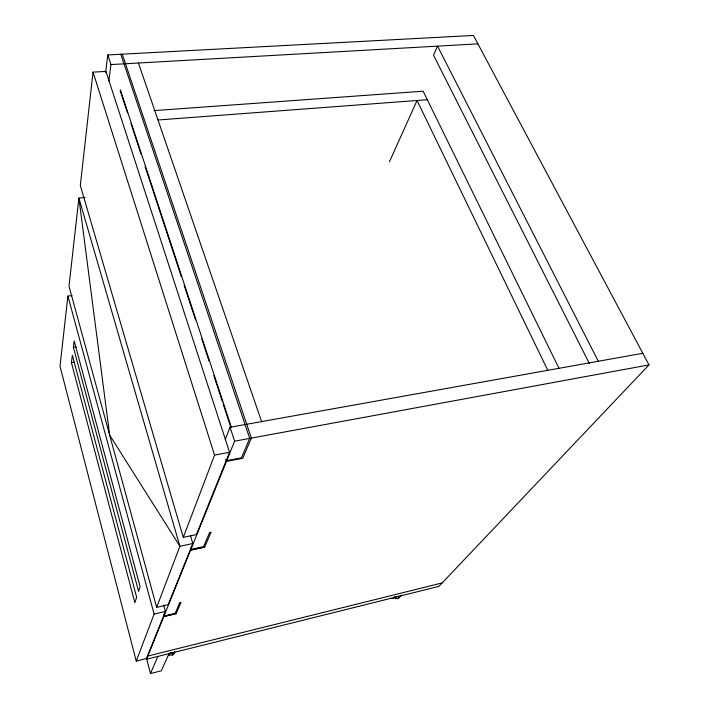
<?xml version="1.0" encoding="UTF-8"?>
<svg xmlns="http://www.w3.org/2000/svg" width="709" height="709" viewBox="0 0 709 709"><rect width="100%" height="100%" fill="white"/><g stroke="black" fill="none" stroke-linecap="round" stroke-linejoin="round"><path stroke-width="1.06" d="M71.937 295.538L67.896 296.061L60.008 366.252L136.243 661.072L146.471 658.519L165.445 611.424L163.682 605.025M93.039 72.141L80.312 185.474L183.285 537.378L196.411 534.586L229.556 452.298L105.969 71.387L93.039 72.141L214.579 455.107L183.285 537.378M105.597 72.495L107.786 54.947L473.426 35.45L648.992 364.905L438.924 586.361L146.55 659.255L234.608 441.184L230.035 427.252L642.806 353.295M71.414 362.662L72.362 355.28L136.642 597.244L134.852 602.668L71.414 362.662L74.667 362.175M73.382 347.313L74.197 340.949L140.125 586.671L138.574 591.377L73.382 347.313L76.368 346.887M108.823 81.048L110.95 64.572L107.786 54.947M136.243 661.072L154.11 614.091L67.896 296.061M190.624 536.084L192.813 543.502L168.166 604.68L156.662 607.365L179.9 546.276L78.894 198.059L85.089 197.448M225.232 439.633L230.035 427.252M175.008 613.772L179.749 602.632L181.017 602.34L176.151 613.702L163.761 616.635M203.368 547.197L209.625 532.512L211.06 532.202L204.644 547.18L190.57 550.237M241.104 458.608L249.71 438.401L120.805 54.256M169.043 653.645L161.28 670.811L150.503 673.55L157.832 656.445M389.471 161.749L417.043 100.501L547.738 370.204M174.742 653.104L172.358 655.054L169.238 655.01L170.125 653.051M172.358 655.054L173.342 652.936L174.928 651.633M401.143 595.525L398.015 598.626L395.25 598.556L397.067 596.499M398.015 598.626L401.445 595.081M147.853 656.029L442.186 582.922M154.11 614.091L165.445 611.424M175.185 613.356L164.018 615.997L163.682 614.792M163.85 616.413L176.24 613.48M203.598 546.648L190.907 549.404L190.508 548.057M190.686 549.954L204.768 546.896M192.813 543.502L179.9 546.276L109.682 435.193L78.894 198.059L69.003 286.161L156.662 607.365M241.423 457.854L226.747 460.637L226.508 459.884M214.579 455.107L229.556 452.298M234.608 441.184L648.992 364.905M158.125 119.989L427.332 99.721M153.968 110.622L423.149 91.204L558.931 368.175M110.95 64.572L477.901 43.861M170.195 652.892L173.342 652.936M397.873 596.34L399.991 596.402M390.65 598.44L393.211 598.502L395.01 596.446L395.25 598.556M598.316 361.271L437.542 46.138L433.509 55.169L589.445 363.655M138.415 63.021L261.594 421.598M122.249 54.176L251.376 438.1L242.726 458.298L226.446 461.391L225.772 459.29M120.335 89.742L231.391 427.35M120.193 90.752L127.443 112.82M130.899 123.331L140.923 153.809M145.061 166.42L181.336 276.776M184.101 285.186L195.507 319.874M201.719 338.787L208.978 360.863M213.817 375.575L222.449 401.852M223.14 403.953L230.398 426.02M146.568 658.572L150.503 673.55M169.229 653.219L169.238 655.01"/></g></svg>
